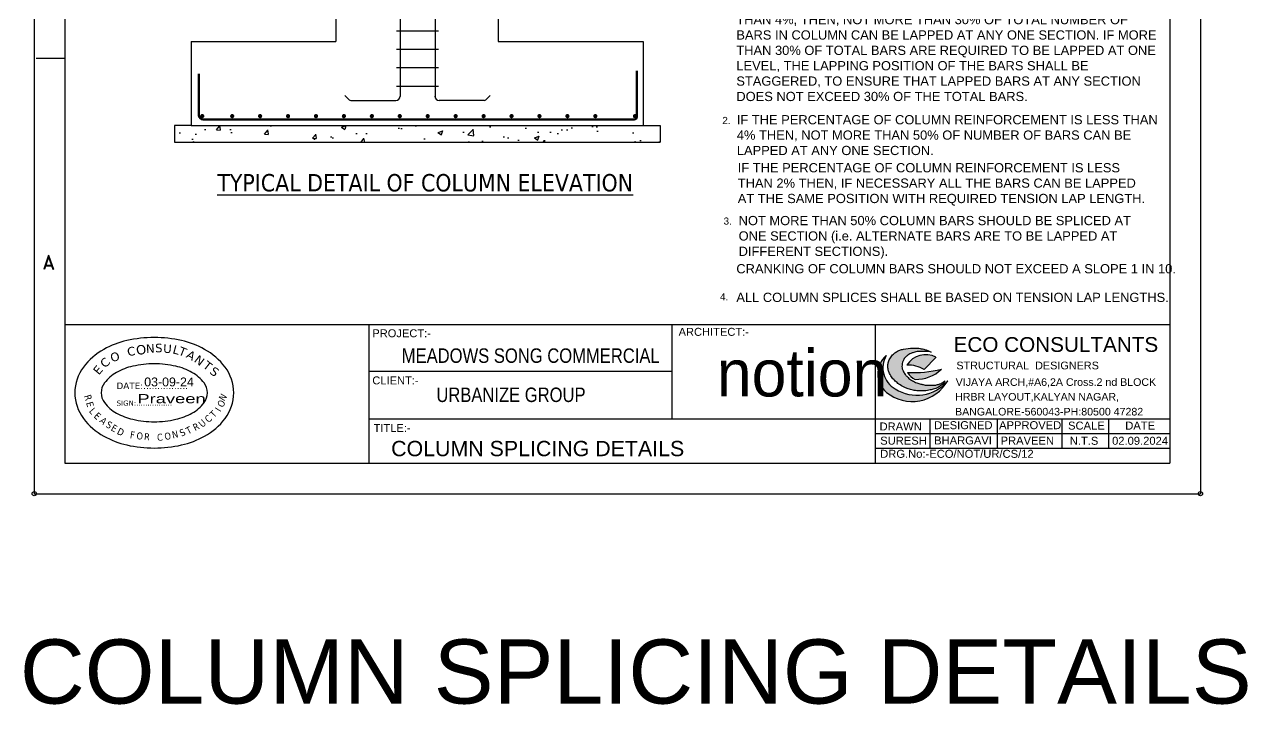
# Model space of a CAD drawing. Extents: x 1878645 to 3043969, y -1160829 to -603973.
# Drawn here: x 2238491 to 2263133, y -743297 to -729592 of the extents above; entities that cross this region are included whole.
import ezdxf

# ---------------------------------------------------------------- set-up
doc = ezdxf.new("R2010")
doc.units = 0
doc.header["$LTSCALE"] = 100
for name, color, linetype in [('A-ANNO-TEXT', 8, 'Continuous'), ('BAR', 1, 'Continuous'), ('COLUMN-NO', 7, 'Continuous'), ('Dim', 3, 'Continuous'), ('PEDESTAL', 12, 'Continuous'), ('S-_ANOT----_N-_N', 7, 'Continuous'), ('S-FND-BON', 2, 'Continuous'), ('S-FND-HAT', 9, 'Continuous'), ('S-FND-THN', 5, 'Continuous')]:
    doc.layers.add(name, color=color, linetype=linetype)
doc.layers.add('S-_REIN----_E-_N', color=1, linetype='Continuous', lineweight=50)
doc.styles.add('A', font='tahoma.ttf')
doc.styles.add('ARIAL', font='arial.ttf')
doc.styles.add('city', font='MISTRAL.TTF')
doc.styles.add('DIM-1', font='ARIALN.TTF')
doc.styles.add('ROMAND', font='romand__.ttf', dxfattribs={"height": 5})
doc.styles.get("Standard").update_dxf_attribs({"font": 'verdana.ttf'})
doc.styles.add('Style-font003', font='arial.ttf')
doc.styles.add('TEXT', font='tahoma.ttf', dxfattribs={"height": 8})

# ---------------------------------------------------------------- blocks, each defined once
blk = doc.blocks.new('A$C03881B15')
h = blk.add_hatch(color=86)
edge = h.paths.add_edge_path()
edge.add_spline(control_points=[(80.1, 74.4), (78.8, 75), (76.7, 76), (73.1, 77.4), (68.2, 78.8), (61.3, 80.3), (50.9, 80.2), (41.2, 79.6), (33.1, 77.2), (27.9, 74.9), (22.8, 71.3), (18.9, 66), (15.4, 60.2), (15.2, 53.7), (15.1, 47.6), (18, 41.4), (21.2, 35.5), (26.3, 30.5), (32, 25.5), (38.1, 21.9), (44.7, 19.2), (51.2, 17.3), (58.3, 16.1), (65.4, 16), (71.5, 15.9), (77.5, 17.3), (84.1, 18.2), (90.9, 21), (96.9, 25.1), (99.8, 27.8), (101.8, 32.3), (97.9, 28.5), (95.3, 27.1), (90.7, 25.6), (85.7, 24), (79.6, 24.6), (74.1, 24.1), (69.1, 25), (64.3, 26.4), (59.4, 27.6), (54.1, 29.9), (49, 32.3), (44.8, 36.7), (40.7, 40.8), (38.2, 45.5), (36.3, 50.2), (36.4, 54.8), (36.7, 59.2), (38.6, 62.9), (41, 66), (44.5, 69.1), (48.8, 72.1), (53.6, 73.6), (57.4, 74.9), (61.9, 75.1), (66.9, 75.5), (72.1, 75.1), (76.5, 75.2), (79, 74.6), (80.1, 74.4)], knot_values=[0, 0, 0, 0, 4.246861, 7.151323, 11.574121, 19.568641, 28.284106, 42.532398, 48.483783, 53.661456, 59.51565, 66.913681, 73.498071, 79.210966, 85.953473, 91.616477, 99.444488, 105.843059, 113.009162, 122.067605, 127.0701, 134.32743, 142.216889, 148.745282, 155.694438, 160.400867, 167.046747, 175.449227, 182.569509, 187.795037, 189.591977, 192.748202, 196.718591, 201.178225, 206.385034, 212.489071, 219.22456, 222.909441, 227.611665, 234.117384, 238.200733, 244.721149, 251.073285, 256.13887, 262.138806, 266.82668, 271.11882, 275.84401, 280.031219, 283.282413, 287.51717, 294.218602, 298.74557, 302.327722, 306.174014, 312.165346, 317.363286, 321.907225, 325.229978, 325.229978, 325.229978, 325.229978], degree=3, periodic=0)
for points in [[(12.6, 68.9, 0.461258), (12.9, 13.7, 0.462447), (105.1, 31.1, -0.379805), (26.1, 19.1, -0.421297)], [(87.5, 66.4, 0.406571), (43.8, 54.4, -0.163156), (69.7, 48)], [(95.7, 48.3, -0.068364), (44.8, 43.5, 0.15409), (56.2, 33.1, 0.189191)]]:
    blk.add_hatch(color=8).paths.add_polyline_path(points)
at = {"color": 8}
blk.add_line((69.7, 48), (87.5, 66.4), dxfattribs=at)
for centre, radius, start, end in [((36.3, 41.4), 36.3, 130.7338, 229.7813), ((43.7, 50.6), 36.1, 149.4821, 240.8643), ((71.8, 38), 32.5, 61.1708, 149.6718), ((47.2, 12.6), 41.9, 57.5582, 94.6242), ((52.7, 231.2), 187.8, 267.5961, 283.2396), ((67, 56.4), 25.7, 210.0579, 245.0971), ((56.5, 91), 57.9, 269.72, 312.573), ((51.6, 61.6), 61.6, 231.0498, 330.3219), ((58.8, 69.6), 60.2, 237.0781, 320.2663)]:
    blk.add_arc(centre, radius, start, end, dxfattribs=at)
at = {"color": 86}
blk.add_spline([(80.1, 74.4), (76.3, 76.1), (73.6, 77.2), (69.3, 78.5), (61.5, 80), (52.8, 80.2), (38.6, 78.7), (32.9, 77), (28.2, 74.9), (23.4, 71.4), (18.8, 65.6), (15.9, 59.7), (15.2, 54.1), (15.6, 47.3), (17.7, 42.1), (21.7, 35.3), (26.2, 30.7), (31.6, 26.1), (39.4, 21.5), (44.1, 19.6), (51, 17.5), (58.8, 16.2), (65.3, 16), (72.3, 16.2), (76.9, 17.1), (83.4, 18.3), (91.2, 21.5), (97.1, 25.5), (100.5, 29.5), (101.1, 31.1), (98.6, 29.3), (95.2, 27.1), (91, 25.7), (85.9, 24.4), (79.8, 24.4), (73.1, 24.4), (69.5, 25), (64.9, 26.2), (58.7, 28), (54.9, 29.6), (49.2, 32.7), (44.5, 37), (41.1, 40.7), (38.1, 45.9), (36.5, 50.4), (36.4, 54.7), (37.1, 59.3), (38.9, 63.1), (40.8, 65.7), (44, 68.6), (49.6, 72.2), (53.9, 73.7), (57.3, 74.7), (61.1, 75.1), (67.1, 75.3), (72.3, 75.2), (76.9, 75), (80.1, 74.4)], degree=3, dxfattribs=at)
blk = doc.blocks.new('ODGFNGH')
at = {"color": 1, "true_color": 0xfb1803}
for centre, radius, start, end in [((128.6, -20.2, -153.6), 199.2, 90, 102.8503), ((128.6, -20.2, -153.6), 199.2, 77.1497, 90), ((97.5, 68.2, -153.6), 104.6, 118.8426, 143.0522), ((116.3, 34.1, -153.6), 143.6, 102.8503, 118.8426), ((141, 34.1, -153.6), 143.6, 61.1574, 77.1497), ((159.8, 68.2, -153.6), 104.6, 36.9478, 61.1574), ((69.2, 89.5, -153.6), 69.2, 143.0522, 180), ((97.5, 68.2, 12.6), 62, 118.8426, 143.0522), ((116.3, 34.1, 12.6), 101, 102.8503, 118.8426), ((128.6, -20.2, 12.6), 156.6, 90, 102.8503), ((128.6, -20.2, 12.6), 156.6, 77.1497, 90), ((141, 34.1, 12.6), 101, 61.1574, 77.1497), ((159.8, 68.2, 12.6), 62, 36.9478, 61.1574), ((188.1, 89.5, -153.6), 69.2, 0, 36.9478), ((69.2, 89.5, 12.6), 26.6, 143.0522, 180), ((188.1, 89.5, 12.6), 26.6, 0, 36.9478), ((69.2, 89.5, -153.6), 69.2, 180, 216.9478), ((69.2, 89.5, 12.6), 26.6, 180, 216.9478), ((188.1, 89.5, 12.6), 26.6, 323.0522, 0), ((188.1, 89.5, -153.6), 69.2, 323.0522, 0), ((97.5, 110.8, 12.6), 62, 216.9478, 241.1574), ((159.8, 110.8, 12.6), 62, 298.8426, 323.0522), ((159.8, 110.8, 12.6), 62, 298.8426, 323.0522), ((97.5, 110.8, -153.6), 104.6, 216.9478, 241.1574), ((116.3, 145, 12.6), 101, 241.1574, 257.1497), ((128.6, 199.2, 12.6), 156.6, 257.1497, 270), ((128.6, 199.2, 12.6), 156.6, 270, 282.8503), ((141, 145, 12.6), 101, 282.8503, 298.8426), ((159.8, 110.8, -153.6), 104.6, 298.8426, 323.0522), ((159.8, 110.8, -153.6), 104.6, 298.8426, 323.0522), ((116.3, 145, -153.6), 143.6, 241.1574, 257.1497), ((128.6, 199.2, -153.6), 199.2, 257.1497, 270), ((128.6, 199.2, -153.6), 199.2, 270, 282.8503), ((141, 145, -153.6), 143.6, 282.8503, 298.8426)]:
    blk.add_arc(centre, radius, start, end, dxfattribs=at)
for s, height, rotation, p in [('C', 13.9, 8.6258, (85.8, 148.9, -153.6)), ('O', 15.2, 8.4461, (100.4, 150.6, -153.6)), ('N', 13.9, 3.7479, (115.6, 153.7, -153.6)), ('S', 13.9, 359.4657, (129.9, 155.2, -153.6)), ('U', 13.9, 356.5441, (142.7, 154.5, -153.6)), ('L', 13.9, 345.2856, (157.4, 153.6, -153.6)), ('T', 13.9, 338.4345, (166.7, 151.8, -153.6)), ('C', 13.9, 42.5219, (48.6, 128.8, -153.6)), ('O', 13.9, 15.2232, (59.5, 139.1, -153.6)), ('A', 13.9, 330.4344, (179.1, 147.4, -153.6)), ('N', 13.9, 322.1726, (192, 140.8, -153.6)), ('T', 13.9, 322.1726, (206.2, 131.3, -153.6)), ('E', 13.9, 50.2729, (38.9, 117.3, -153.6)), ('S', 13.9, 322.1726, (217.2, 122, -153.6))]:
    blk.add_text(s, height=height, rotation=rotation, dxfattribs=at).set_placement(p)
for s, height, p in [('DATE:................', 10.389, (67.5, 95.7, -153.6)), ('SIGN:................', 8.311, (67.6, 68.6, -153.6))]:
    blk.add_text(s, height=height, dxfattribs=at).set_placement(p)
at = {"style": 'ARIAL'}
blk.add_text('03-09-24', height=14.36, dxfattribs=at).set_placement((112.4, 99.9))
at = {"color": 1, "true_color": 0xfb1803, "style": 'TEXT'}
for s, rotation, p in [('R', 285.4614, (15, 84.7, -153.6)), ('N', 58.5784, (241.9, 75.1, -153.6)), ('E', 285.4614, (18.1, 73.3, -153.6)), ('L', 311.2552, (22.3, 59.2, -153.6)), ('T', 46.8046, (225.6, 48.2, -153.6)), ('I', 58.5784, (235.6, 57.8, -153.6)), ('O', 58.5784, (239.3, 64.6, -153.6)), ('E', 316.0574, (29.8, 50.8, -153.6)), ('A', 316.0574, (39.2, 43.1, -153.6)), ('S', 330.784, (49.1, 34.6, -153.6)), ('R', 27.2758, (194.8, 27.3, -153.6)), ('U', 42.0025, (206.6, 32.5, -153.6)), ('C', 42.0025, (216.4, 40.2, -153.6)), ('E', 330.784, (57.4, 29.2, -153.6)), ('D', 333.3835, (67.2, 23.4, -153.6)), ('F', 351.6153, (88.8, 16.2, -153.6)), ('O', 356.0906, (99.6, 14.3, -153.6)), ('R', 354.4868, (111.7, 13.1, -153.6)), ('C', 4.6149, (133.6, 11.5, -153.6)), ('O', 12.0375, (146.4, 12.8, -153.6)), ('N', 12.0375, (158.6, 15.5, -153.6)), ('S', 24.6764, (172.8, 18.3, -153.6)), ('T', 27.2758, (183.5, 21.9, -153.6))]:
    blk.add_text(s, height=11.3, rotation=rotation, dxfattribs=at).set_placement(p)
at = {"color": 5, "true_color": 0x0602fc, "style": 'city', "width": 1.5}
blk.add_text('Praveen', height=14.82, dxfattribs=at).set_placement((101.3, 72.6, -58.9))

msp = doc.modelspace()

# ---------------------------------------------------------------- hatches: boundary and pattern name
at = {"layer": 'S-FND-HAT'}
h = msp.add_hatch(dxfattribs=at)
h.set_pattern_fill('AR-CONC', color=256, scale=135.089965, angle=360, style=0)
h.set_pattern_definition([(50, (12071920.3, -2783379.4), (968.94653, -84.77184), [101.31747, -1114.49221]), (355, (12071920.3, -2783379.4), (-187.43913, 1016.13609), [81.05398, -891.59377]), (100.4514, (12072001, -2783386.4), (781.50812, 931.363635), [86.1066, -947.17263]), (46.1842, (12071920.3, -2783109.2), (1441.73556, -223.59958), [151.9762, -1671.73831]), (96.6356, (12072040.4, -2783127.8), (1262.63552, 1315.93549), [129.1599, -1420.75872]), (351.1842, (12071920.3, -2783109.2), (1262.6345, 1315.93648), [121.58097, -1337.39065]), (21, (12072055.4, -2783176.7), (806.36153, -543.89772), [101.31747, -1114.49221]), (326, (12072055.4, -2783176.7), (328.6946, 979.60494), [81.05398, -891.59377]), (71.4514, (12072122.6, -2783222.1), (1135.05645, 435.706335), [86.1066, -947.17263]), (37.5, (12071920.3, -2783379.37), (16.426744, 449.70619), [0, -880.78657, 0, -905.102764, 0, -894.971017]), (7.5, (12071920.3, -2783379.37), (355.380546, 532.810643), [0, -516.043666, 0, -860.523076, 0, -341.10216]), (327.5, (12071619.04, -2783379.37), (721.140541, -30.469368), [0, -337.724912, 0, -1053.701726, 0, -1398.181136]), (317.5, (12071483.95, -2783379.4), (787.82599, 135.231785), [0, -439.042386, 0, -699.76602, 0, -992.91124])])
h.paths.add_polyline_path([(2251296.7667, -731962.5149), (2251296.7667, -731624.78999), (2241510.75859, -731624.78999), (2241510.75859, -731962.5149)])

# ---------------------------------------------------------------- linework, layer by layer
at = {"color": 35}
for p, q in [((2238688.64859, -705531.01189), (2238688.64859, -739047.36209)), ((2262182.72438, -705531.01189), (2262182.72438, -739047.36209)), ((2238688.64859, -739047.36209), (2262182.72438, -739047.36209))]:
    msp.add_line(p, q, dxfattribs=at)
for p, q in [((2239306.30038, -706148.66369), (2239306.30038, -738429.71029)), ((2261565.07259, -706148.66369), (2261565.07259, -738429.71029)), ((2238723.61001, -730272.04509), (2239306.30038, -730272.04509)), ((2239306.30038, -735636.13951), (2261565.07259, -735636.13951)), ((2245432.92787, -738429.71029), (2245432.92787, -735636.13951)), ((2251533.20424, -735636.13951), (2251533.20424, -737536.33605)), ((2255633.17306, -735636.13951), (2255633.17306, -738429.71029)), ((2251533.20424, -736586.23778), (2245432.92787, -736586.23778)), ((2245432.92787, -737536.33605), (2261565.07259, -737536.33605)), ((2256735.24885, -737536.33605), (2256735.24885, -738131.91888)), ((2258087.36091, -737536.33605), (2258087.36091, -738131.91888)), ((2259389.54122, -737536.33605), (2259389.54122, -738131.91888)), ((2260334.35, -737536.33605), (2260334.35, -738131.91888)), ((2255633.17306, -737834.12746), (2261565.07259, -737834.12746)), ((2255633.17306, -738131.91888), (2261565.07259, -738131.91888)), ((2239306.30038, -738429.71029), (2261565.07259, -738429.71029))]:
    msp.add_line(p, q)
for centre in [(2238688.64859, -739047.36209), (2262182.72438, -739047.36209)]:
    msp.add_circle(centre, 43.25489)
at = {"layer": 'BAR', "color": 5}
for p, q in [((2246057.48493, -724108.05119), (2246057.48493, -731044.01276)), ((2246765.37209, -724108.05119), (2246765.37209, -731070.52749)), ((2245029.61605, -731109.01503), (2244943.49203, -731023.28093)), ((2245065.35582, -731123.77145), (2245973.18309, -731123.77145)), ((2247751.65946, -731123.77145), (2246843.83219, -731123.77145)), ((2247787.39923, -731109.01503), (2247873.52325, -731023.28093))]:
    msp.add_line(p, q, dxfattribs=at)
at = {"layer": 'BAR', "color": 191}
for p, q in [((2245985.6531, -729718.65246), (2246829.91659, -729718.65246)), ((2245985.6531, -730090.46352), (2246829.91659, -730090.46352)), ((2245985.6531, -730462.27458), (2246829.91659, -730462.27458)), ((2245985.6531, -730834.08564), (2246829.91659, -730834.08564))]:
    msp.add_line(p, q, dxfattribs=at)
at = {"layer": 'BAR', "color": 5}
for centre, radius, start, end in [((2245065.35582, -731073.11271), 50.65874, 225.129998663, 270), ((2245973.18309, -731039.34022), 84.43123, 270, 0), ((2246843.83219, -731039.34022), 84.43123, 180, 270), ((2247751.65946, -731073.11271), 50.65874, 270, 314.870001337)]:
    msp.add_arc(centre, radius, start, end, dxfattribs=at)
at = {"layer": 'PEDESTAL', "const_width": 42.21561}
for points in [[(2242093.93119, -731438.80923, 1), (2242051.71558, -731438.80923, 1)], [(2242696.70659, -731438.80923, 1), (2242654.49097, -731438.80923, 1)], [(2243259.58144, -731438.80923, 1), (2243217.36583, -731438.80923, 1)], [(2243822.45629, -731438.80923, 1), (2243780.24068, -731438.80923, 1)], [(2244385.33115, -731438.80923, 1), (2244343.11553, -731438.80923, 1)], [(2244948.206, -731438.80923, 1), (2244905.99039, -731438.80923, 1)], [(2245511.08085, -731438.80923, 1), (2245468.86524, -731438.80923, 1)], [(2246073.95571, -731438.80923, 1), (2246031.74009, -731438.80923, 1)], [(2246636.83056, -731438.80923, 1), (2246594.61495, -731438.80923, 1)], [(2247199.70541, -731438.80923, 1), (2247157.4898, -731438.80923, 1)], [(2247762.58027, -731438.80923, 1), (2247720.36465, -731438.80923, 1)], [(2248325.45512, -731438.80923, 1), (2248283.23951, -731438.80923, 1)], [(2248888.32997, -731438.80923, 1), (2248846.11436, -731438.80923, 1)], [(2249451.20483, -731438.80923, 1), (2249408.98921, -731438.80923, 1)], [(2250014.07968, -731438.80923, 1), (2249971.86407, -731438.80923, 1)], [(2250811.6959, -731438.80923, 1), (2250769.48028, -731438.80923, 1)]]:
    msp.add_lwpolyline(points, format="xyb", close=True, dxfattribs=at)
at = {"layer": 'S-_REIN----_E-_N'}
for p, q in [((2242004.29381, -730589.78238), (2242004.29381, -731422.15504)), ((2250828.60757, -730528.85259), (2250828.60757, -731455.92754)), ((2250777.94884, -731506.58627), (2242088.72503, -731506.58627))]:
    msp.add_line(p, q, dxfattribs=at)
for centre, radius, start, end in [((2242088.72503, -731422.15504), 84.43123, 180, 270), ((2250777.94884, -731455.92754), 50.65874, 270, 0)]:
    msp.add_arc(centre, radius, start, end, dxfattribs=at)
at = {"layer": 'S-FND-BON'}
for p, q in [((2244764.83943, -728003.03793), (2244764.83943, -729935.39016)), ((2248033.32517, -728003.03793), (2248033.32517, -729935.39016)), ((2241848.48351, -729935.39016), (2244764.83943, -729935.39016)), ((2241848.48351, -729935.39016), (2241848.48351, -731624.78999)), ((2248033.32517, -729935.39016), (2250959.04179, -729935.39016)), ((2250959.04179, -729935.39016), (2250959.04179, -731624.78999)), ((2241848.48351, -731624.78999), (2250959.04179, -731624.78999))]:
    msp.add_line(p, q, dxfattribs=at)
at = {"layer": 'S-FND-THN'}
for p, q in [((2241510.75859, -731624.78999), (2241510.75859, -731962.5149)), ((2241848.48351, -731624.78999), (2241510.75859, -731624.78999)), ((2250959.04179, -731624.78999), (2251296.7667, -731624.78999)), ((2251296.7667, -731624.78999), (2251296.7667, -731962.5149)), ((2241510.75859, -731962.5149), (2251296.7667, -731962.5149))]:
    msp.add_line(p, q, dxfattribs=at)

# ---------------------------------------------------------------- block references
at = {"color": 1, "xscale": 13.39419954277122, "yscale": 13.39419954277122, "zscale": 13.39419954277122}
msp.add_blockref('A$C03881B15', (2255684.34847, -737189.10957), dxfattribs=at)
at = {"layer": 'Dim', "ltscale": 0.5, "xscale": 12.43967134561603, "yscale": 12.43967134561603, "zscale": 12.43967134561603}
msp.add_blockref('ODGFNGH', (2239505.36413, -738127.82351, -90.48062), dxfattribs=at)

# ---------------------------------------------------------------- texts
for s, height, style, p in [('%%UTYPICAL DETAIL OF COLUMN ELEVATION', 350.5148136, 'A', (2242376.21715, -732956.40704)), ('A', 279.69138, 'ROMAND', (2238858.19273, -734520.68089)), ('STRUCTURAL  DESIGNERS ', 156.1226824, 'ARIAL', (2257266.00307, -736542.30705)), ('VIJAYA ARCH,#A6,2A Cross.2 nd BLOCK', 153.0002287, 'ARIAL', (2257252.87406, -736875.25368)), ('HRBR LAYOUT,KALYAN NAGAR,', 153.0002287, 'ARIAL', (2257242.08593, -737171.56586)), ('BANGALORE-560043-PH:80500 47282', 153.0002287, 'ARIAL', (2257240.56857, -737471.31366)), ('DRAWN', 161.272903, 'ARIAL', (2255718.76073, -737773.74815)), ('DESIGNED', 161.272903, 'ARIAL', (2256818.36807, -737747.8713)), ('APPROVED', 161.272903, 'ARIAL', (2258127.39374, -737747.8713)), ('SCALE', 161.272903, 'ARIAL', (2259516.83762, -737756.28544)), ('DATE', 161.272903, 'ARIAL', (2260669.1119, -737756.28544)), ('COLUMN SPLICING DETAILS', 308, 'ARIAL', (2245878.72127, -738291.81326)), ('SURESH', 161.272903, 'ARIAL', (2255732.27543, -738059.15594)), ('BHARGAVI', 161.272903, 'ARIAL', (2256818.36807, -738055.02463)), ('PRAVEEN', 161.272903, 'ARIAL', (2258157.67488, -738059.00042)), ('N.T.S', 161.272903, 'ARIAL', (2259550.94951, -738062.07418)), ('02.09.2024', 161.272903, 'ARIAL', (2260403.80576, -738062.07418)), ('DRG.No:-ECO/NOT/UR/CS/12', 161.2729033, 'ARIAL', (2255731.50673, -738324.63282))]:
    msp.add_text(s, height=height, dxfattribs=dict(style=style)).set_placement(p)
at = {"color": 86, "style": 'ARIAL'}
msp.add_text('ECO CONSULTANTS', height=298.4290895, dxfattribs=at).set_placement((2257210.54366, -736190.47774))
at = {"color": 2, "style": 'ARIAL'}
msp.add_text('COLUMN SPLICING DETAILS', height=1294.4717036, dxfattribs=at).set_placement((2238398.92992, -743278.48379))
at = {"layer": 'A-ANNO-TEXT', "style": 'DIM-1'}
for s, p in [('MEADOWS SONG COMMERCIAL ', (2246092.35113, -736411.51605)), ('URBANIZE GROUP', (2246789.68024, -737200.31907))]:
    msp.add_text(s, height=291.6, dxfattribs=at).set_placement(p)
at = {"layer": 'A-ANNO-TEXT', "insert": (2252440.55649, -736145.15745), "char_height": 942.9195573, "width": 34946.9014386, "attachment_point": 1}
msp.add_mtext('\\pxql;{\\fNiagara Solid|b0|i0|c0|p82;\\C251;n\\C252;otio\\C251;n}', dxfattribs=at)
at = {"layer": 'COLUMN-NO', "style": 'Style-font003'}
for s, height, p in [('PROJECT:-', 160.109572, (2245499.3922, -735895.10635)), ('ARCHITECT:-', 160.1095725, (2251670.53546, -735866.33328)), ('CLIENT:-', 160.109572, (2245499.3922, -736845.20461)), ('TITLE:-', 160.109572, (2245525.45326, -737804.15841))]:
    msp.add_text(s, height=height, dxfattribs=at).set_placement(p)
at = {"layer": 'S-_ANOT----_N-_N', "attachment_point": 1, "style": 'Style-font003'}
for s, insert, char_height, width in [('IF THE PERCENTAGE OF REINFORCEMENT IN COLUMN IS MORE THAN 4%, THEN, NOT MORE THAN 30% OF TOTAL NUMBER OF BARS IN COLUMN CAN BE LAPPED AT ANY ONE SECTION. IF MORE THAN 30% OF TOTAL BARS ARE REQUIRED TO BE LAPPED AT ONE LEVEL, THE LAPPING POSITION OF THE BARS SHALL BE STAGGERED, TO ENSURE THAT LAPPED BARS AT ANY SECTION DOES NOT EXCEED 30% OF THE TOTAL BARS.', (2252833.43259, -729090.91798), 185.83804688, 8560.7004473), ('IF THE PERCENTAGE OF COLUMN REINFORCEMENT IS LESS THAN 4% THEN, NOT MORE THAN 50% OF NUMBER OF BARS CAN BE LAPPED AT ANY ONE SECTION.', (2252843.18259, -731418.48441), 185.83804688, 8471.7034751), ('IF THE PERCENTAGE OF COLUMN REINFORCEMENT IS LESS THAN 2% THEN, IF NECESSARY ALL THE BARS CAN BE LAPPED AT THE SAME POSITION WITH REQUIRED TENSION LAP LENGTH.', (2252862.27634, -732386.23641), 185.83804688, 8382.7068856), ('NOT MORE THAN 50% COLUMN BARS SHOULD BE SPLICED AT ONE SECTION (i.e. ALTERNATE BARS ARE TO BE LAPPED AT DIFFERENT SECTIONS).', (2252879.74509, -733450.61915), 185.83804688, 8368.2872508), ('CRANKING OF COLUMN BARS SHOULD NOT EXCEED A SLOPE 1 IN 10.', (2252833.43259, -734421.58273), 185.8380469, 8729.8727791), ('ALL COLUMN SPLICES SHALL BE BASED ON TENSION LAP LENGTHS.', (2252833.43259, -734998.69273), 185.8380469, 8368.2872508)]:
    msp.add_mtext(s, dxfattribs=dict(at, insert=insert, char_height=char_height, width=width))
at = {"layer": 'S-_ANOT----_N-_N', "char_height": 142.952344, "attachment_point": 1, "style": 'Style-font003'}
for s, insert in [('2.', (2252551.10975, -731454.46051)), ('3.', (2252576.03925, -733482.50562)), ('4.', (2252503.4022, -735008.54468))]:
    msp.add_mtext(s, dxfattribs=dict(at, insert=insert))

doc.saveas('drawing.dxf')
